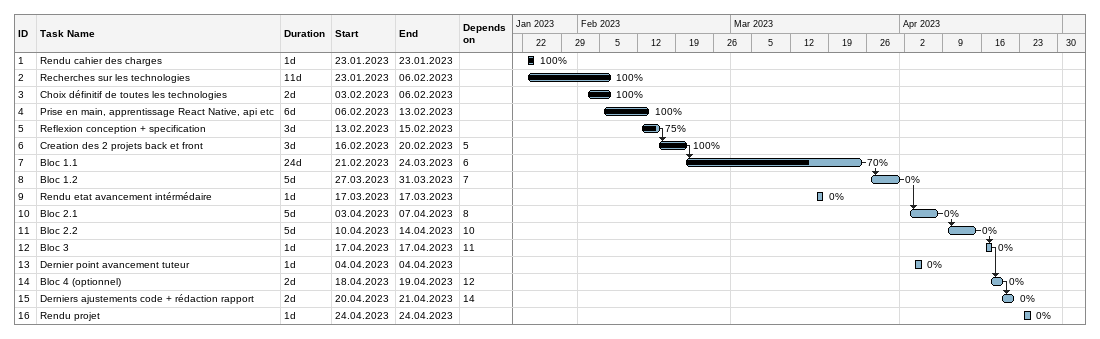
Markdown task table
| ID | Task | Duration | Start | Finish | Predecessors | % complete |
|---|---|---|---|---|---|---|
| 1 | Rendu cahier des charges | 1d | 2023-01-23 | 2023-01-23 |  | 100 |
| 2 | Recherches sur les technologies | 11d | 2023-01-23 | 2023-02-06 |  | 100 |
| 3 | Choix définitif de toutes les technologies | 2d | 2023-02-03 | 2023-02-06 |  | 100 |
| 4 | Prise en main, apprentissage React Native, api etc | 6d | 2023-02-06 | 2023-02-13 |  | 100 |
| 5 | Reflexion conception + specification | 3d | 2023-02-13 | 2023-02-15 |  | 75 |
| 6 | Creation des 2 projets back et front | 3d | 2023-02-16 | 2023-02-20 | 5 | 100 |
| 7 | Bloc 1.1 | 24d | 2023-02-21 | 2023-03-24 | 6 | 70 |
| 8 | Bloc 1.2 | 5d | 2023-03-27 | 2023-03-31 | 7 | 0 |
| 9 | Rendu etat avancement intérmédaire | 1d | 2023-03-17 | 2023-03-17 |  | 0 |
| 10 | Bloc 2.1 | 5d | 2023-04-03 | 2023-04-07 | 8 | 0 |
| 11 | Bloc 2.2 | 5d | 2023-04-10 | 2023-04-14 | 10 | 0 |
| 12 | Bloc 3 | 1d | 2023-04-17 | 2023-04-17 | 11 | 0 |
| 13 | Dernier point avancement tuteur | 1d | 2023-04-04 | 2023-04-04 |  | 0 |
| 14 | Bloc 4 (optionnel) | 2d | 2023-04-18 | 2023-04-19 | 12 | 0 |
| 15 | Derniers ajustements code + rédaction rapport | 2d | 2023-04-20 | 2023-04-21 | 14 | 0 |
| 16 | Rendu projet | 1d | 2023-04-24 | 2023-04-24 |  | 0 |
